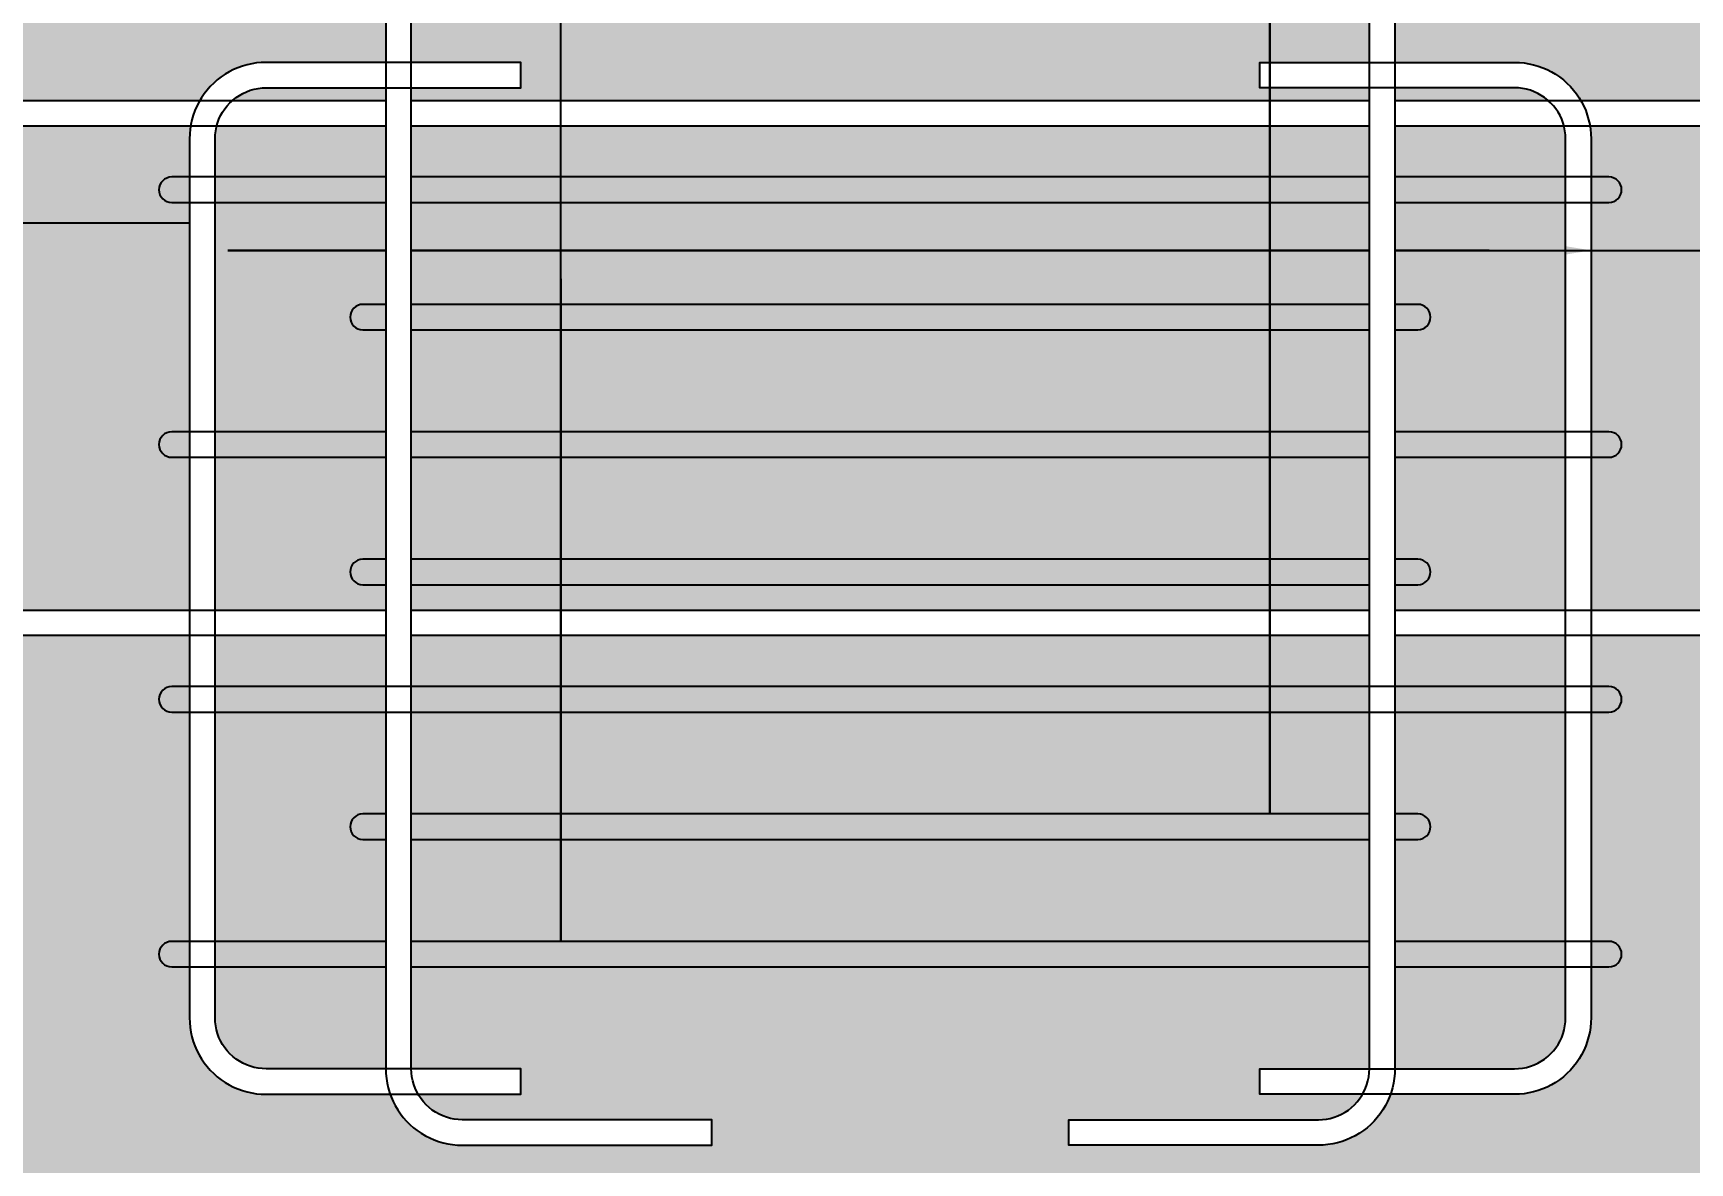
# Model space of a CAD drawing. Header units: millimetres. Extents: x 0 to 197, y -27 to 41.
# Drawn here: x 51.774 to 52.424, y -25.129 to -24.686 of the extents above; entities that cross this region are included whole.
import ezdxf
from ezdxf import colors
from ezdxf.entities.mleader import LeaderData, LeaderLine
from ezdxf.math import Vec2, Vec3

# ---------------------------------------------------------------- set-up
doc = ezdxf.new("R2010")
doc.units = ezdxf.units.MM
doc.header["$LTSCALE"] = 0.01
for name, color, linetype in [('FC_COTAS @ 100', 1, 'Continuous'), ('FC_COTAS @ 20', 1, 'Continuous'), ('FC_ESTRIBOS', 3, 'Continuous'), ('FC_HATCH 254', 254, 'Continuous'), ('FC_REFUERZO', 5, 'Continuous'), ('FC_REFUERZO 2', 1, 'Continuous')]:
    doc.layers.add(name, color=color, linetype=linetype)
doc.styles.add('FC_TEXT1', font='romans.shx')
doc.dimstyles.new('FC_COTAS$7', dxfattribs={"dimtxt": 0.002, "dimasz": 0.002, "dimexe": 0, "dimexo": 0, "dimgap": 0.000375, "dimtad": 2, "dimtih": 1, "dimtoh": 1, "dimzin": 0, "dimdsep": 46, "dimtxsty": 'FC_TEXT1', "dimblk": 'DOT', "dimcen": 0.09, "dimclrd": 256, "dimclre": 256, "dimclrt": 11, "dimadec": 0, "dimazin": 0, "dimtfac": 1, "dimtix": 1, "dimtmove": 2, "dimatfit": 3, "dimfxl": 1.002, "dimtolj": 1, "dimtzin": 0, "dimlwd": -1, "dimarcsym": 0})

# ---------------------------------------------------------------- blocks, each defined once
blk = doc.blocks.new('*U395')
at = {"color": 0}
blk.add_lwpolyline([(0.207, 0.0003), (-0.207, 0.0003, 1), (-0.207, -0.0097), (0.207, -0.0097, 1)], format="xyb", close=True, dxfattribs=at)
blk = doc.blocks.new('*U396')
at = {"color": 0}
blk.add_lwpolyline([(0.207, 0.0003), (-0.207, 0.0003, 1), (-0.207, -0.0097), (0.207, -0.0097, 1)], format="xyb", close=True, dxfattribs=at)
blk = doc.blocks.new('*U397')
at = {"color": 0}
blk.add_lwpolyline([(0.207, 0.0003), (-0.207, 0.0003, 1), (-0.207, -0.0097), (0.207, -0.0097, 1)], format="xyb", close=True, dxfattribs=at)
blk = doc.blocks.new('*U398')
at = {"color": 0}
blk.add_lwpolyline([(0.282, 0.0003), (-0.282, 0.0003, 1), (-0.282, -0.0097), (0.282, -0.0097, 1)], format="xyb", close=True, dxfattribs=at)
blk = doc.blocks.new('*U379')
at = {"color": 0}
blk.add_lwpolyline([(0.282, 0.0003), (-0.282, 0.0003, 1), (-0.282, -0.0097), (0.282, -0.0097, 1)], format="xyb", close=True, dxfattribs=at)
blk = doc.blocks.new('_Dot')
at = {"color": 0, "linetype": 'ByBlock', "lineweight": -2}
blk.add_line((-0.5, 0), (-1, 0), dxfattribs=at)
at = {"color": 0, "linetype": 'ByBlock', "const_width": 0.5}
blk.add_lwpolyline([(-0.25, 0, 1), (0.25, 0, 1)], format="xyb", close=True, dxfattribs=at)
blk = doc.blocks.new('*U411')
at = {"color": 0}
blk.add_lwpolyline([(0.282, 0.0003), (-0.282, 0.0003, 1), (-0.282, -0.0097), (0.282, -0.0097, 1)], format="xyb", close=True, dxfattribs=at)
blk = doc.blocks.new('*U421')
at = {"color": 0}
blk.add_lwpolyline([(0.282, 0.0003), (-0.282, 0.0003, 1), (-0.282, -0.0097), (0.282, -0.0097, 1)], format="xyb", close=True, dxfattribs=at)
blk = doc.blocks.new('FC_B_Convencion de estribos_1')
at = {"layer": 'FC_COTAS @ 100', "ltscale": 0.6}
ml = blk.add_multileader_mtext('Standard', dxfattribs=at)
ml.set_content('Cantidad de ramas verticales(**)', color=11, style='FC_TEXT1')
ml.set_leader_properties()
ml.build(insert=Vec2(0, 0))
ml.multileader.update_dxf_attribs({"has_dogleg": 0, "text_left_attachment_type": 6, "text_right_attachment_type": 6, "dogleg_length": 0.008, "arrow_head_size": 0.15, "scale": 100})
ctx = ml.context
ctx.base_point, ctx.scale, ctx.char_height, ctx.arrow_head_size, ctx.landing_gap_size, ctx.plane_origin = Vec3(0.00435, 1.06189), 100, 0.15, 0.15, 0.1, Vec3(0.51832, 1.74895)
ctx.left_attachment, ctx.right_attachment = 6, 6
notes = []
notes.append((ctx, [(0, (1, 1, 0), (1.85708, 1.06189), (-1, 0), 0.21702, [(0, [(1.95637, 1.06189)], 0, [])])]))
ctx.mtext.insert, ctx.mtext.width, ctx.mtext.line_spacing_style, ctx.mtext.flow_direction = Vec3(0.10435, 1.26189), 1.5958035, 2, 5
for ctx, leaders in notes:
    for number, flags, end, landing, length, lines in leaders:
        leader = LeaderData()
        leader.index, (leader.has_last_leader_line, leader.has_dogleg_vector, leader.attachment_direction) = number, flags
        leader.last_leader_point, leader.dogleg_vector, leader.dogleg_length = Vec3(end), Vec3(landing), length
        for number, points, colour, breaks in lines:
            line = LeaderLine()
            line.index, line.vertices, line.color, line.breaks = number, Vec3.list(points), colors.encode_raw_color(colour), breaks
            leader.lines.append(line)
        ctx.leaders.append(leader)

msp = doc.modelspace()

# ---------------------------------------------------------------- hatches: boundary and pattern name
at = {"layer": 'FC_HATCH 254', "ltscale": 0.6}
h = msp.add_hatch(color=256, dxfattribs=at)
h.dxf.hatch_style = 1
h.paths.add_polyline_path([(52.46026, -24.94212), (52.46026, -24.64212), (52.36026, -24.64212), (51.86026, -24.64212), (51.76026, -24.64212), (51.76026, -24.94212), (51.21026, -24.94212), (51.21026, -24.99212), (51.21026, -25.24212), (53.01026, -25.24212), (53.01026, -24.99212), (53.01026, -24.94212)])

# ---------------------------------------------------------------- block references
msp.add_blockref('FC_B_Convencion de estribos_1', (37.64417, -26.30391))

# ---------------------------------------------------------------- next in the draw order: wipeouts: each hides what was drawn before it
at = {"ltscale": 1.5}
for points in [[(51.83526, -25.07212), (51.83526, -25.07212), (51.83532, -25.07401), (51.83549, -25.07588), (51.83579, -25.07774), (51.8362, -25.07958), (51.83672, -25.08139), (51.83736, -25.08317), (51.83811, -25.0849), (51.83897, -25.08658), (51.83993, -25.0882), (51.84099, -25.08976), (51.84214, -25.09125), (51.84339, -25.09266), (51.84472, -25.09399), (51.84613, -25.09524), (51.84762, -25.09639), (51.84918, -25.09745), (51.8508, -25.09841), (51.85248, -25.09927), (51.85421, -25.10002), (51.85599, -25.10065), (51.8578, -25.10118), (51.85963, -25.10159), (51.8615, -25.10189), (51.86337, -25.10206), (51.86526, -25.10212), (51.96526, -25.10212), (51.96526, -25.09212), (51.86526, -25.09212), (51.86369, -25.09206), (51.86213, -25.09188), (51.86059, -25.09157), (51.85908, -25.09114), (51.8576, -25.0906), (51.85618, -25.08994), (51.85481, -25.08918), (51.8535, -25.0883), (51.85227, -25.08733), (51.85111, -25.08627), (51.85005, -25.08511), (51.84908, -25.08388), (51.8482, -25.08257), (51.84744, -25.0812), (51.84678, -25.07978), (51.84623, -25.0783), (51.84581, -25.07679), (51.8455, -25.07525), (51.84532, -25.07369), (51.84526, -25.07212), (51.84526, -25.07212), (51.84526, -24.72712), (51.84526, -24.72712), (51.84532, -24.72555), (51.8455, -24.72399), (51.84581, -24.72245), (51.84623, -24.72094), (51.84678, -24.71947), (51.84744, -24.71804), (51.8482, -24.71667), (51.84908, -24.71537), (51.85005, -24.71413), (51.85111, -24.71298), (51.85227, -24.71192), (51.8535, -24.71094), (51.85481, -24.71007), (51.85618, -24.7093), (51.8576, -24.70865), (51.85908, -24.7081), (51.86059, -24.70768), (51.86213, -24.70737), (51.86369, -24.70718), (51.86526, -24.70712), (51.96526, -24.70712), (51.96526, -24.69712), (51.86526, -24.69712), (51.86337, -24.69718), (51.8615, -24.69736), (51.85963, -24.69765), (51.8578, -24.69807), (51.85599, -24.69859), (51.85421, -24.69923), (51.85248, -24.69998), (51.8508, -24.70083), (51.84918, -24.70179), (51.84762, -24.70285), (51.84613, -24.70401), (51.84472, -24.70525), (51.84339, -24.70659), (51.84214, -24.708), (51.84099, -24.70949), (51.83993, -24.71105), (51.83897, -24.71267), (51.83811, -24.71435), (51.83736, -24.71608), (51.83672, -24.71785), (51.8362, -24.71966), (51.83579, -24.7215), (51.83549, -24.72336), (51.83532, -24.72524), (51.83526, -24.72712), (51.83526, -24.72712)], [(52.38526, -25.07212), (52.38526, -25.07212), (52.3852, -25.07401), (52.38502, -25.07588), (52.38472, -25.07774), (52.38431, -25.07958), (52.38379, -25.08139), (52.38315, -25.08317), (52.3824, -25.0849), (52.38155, -25.08658), (52.38059, -25.0882), (52.37953, -25.08976), (52.37837, -25.09125), (52.37713, -25.09266), (52.37579, -25.09399), (52.37438, -25.09524), (52.37289, -25.09639), (52.37133, -25.09745), (52.36971, -25.09841), (52.36803, -25.09927), (52.3663, -25.10002), (52.36453, -25.10065), (52.36272, -25.10118), (52.36088, -25.10159), (52.35902, -25.10189), (52.35714, -25.10206), (52.35526, -25.10212), (52.25526, -25.10212), (52.25526, -25.09212), (52.35526, -25.09212), (52.35683, -25.09206), (52.35838, -25.09188), (52.35992, -25.09157), (52.36144, -25.09114), (52.36291, -25.0906), (52.36434, -25.08994), (52.36571, -25.08918), (52.36701, -25.0883), (52.36824, -25.08733), (52.3694, -25.08627), (52.37046, -25.08511), (52.37144, -25.08388), (52.37231, -25.08257), (52.37308, -25.0812), (52.37373, -25.07978), (52.37428, -25.0783), (52.3747, -25.07679), (52.37501, -25.07525), (52.37519, -25.07369), (52.37526, -25.07212), (52.37526, -25.07212), (52.37526, -24.72712), (52.37526, -24.72712), (52.37519, -24.72555), (52.37501, -24.72399), (52.3747, -24.72245), (52.37428, -24.72094), (52.37373, -24.71947), (52.37308, -24.71804), (52.37231, -24.71667), (52.37144, -24.71537), (52.37046, -24.71413), (52.3694, -24.71298), (52.36824, -24.71192), (52.36701, -24.71094), (52.36571, -24.71007), (52.36434, -24.7093), (52.36291, -24.70865), (52.36144, -24.7081), (52.35992, -24.70768), (52.35838, -24.70737), (52.35683, -24.70718), (52.35526, -24.70712), (52.25526, -24.70712), (52.25526, -24.69712), (52.35526, -24.69712), (52.35714, -24.69718), (52.35902, -24.69736), (52.36088, -24.69765), (52.36272, -24.69807), (52.36453, -24.69859), (52.3663, -24.69923), (52.36803, -24.69998), (52.36971, -24.70083), (52.37133, -24.70179), (52.37289, -24.70285), (52.37438, -24.70401), (52.37579, -24.70525), (52.37713, -24.70659), (52.37837, -24.708), (52.37953, -24.70949), (52.38059, -24.71105), (52.38155, -24.71267), (52.3824, -24.71435), (52.38315, -24.71608), (52.38379, -24.71785), (52.38431, -24.71966), (52.38472, -24.7215), (52.38502, -24.72336), (52.3852, -24.72524), (52.38526, -24.72712), (52.38526, -24.72712)]]:
    msp.add_wipeout(points, dxfattribs=at).dxf.layer = 'FC_REFUERZO'

# ---------------------------------------------------------------- next in the draw order: block references
at = {"layer": 'FC_ESTRIBOS', "color": 1, "rotation": 180}
for name, p in [('*U395', (52.11025, -24.80182)), ('*U397', (52.11025, -24.90182)), ('*U396', (52.11025, -25.00182))]:
    msp.add_blockref(name, p, dxfattribs=at)
at = {"layer": 'FC_ESTRIBOS', "rotation": 180}
msp.add_blockref('*U379', (52.11025, -24.85182), dxfattribs=at)

# ---------------------------------------------------------------- next in the draw order: leaders
at = {"layer": 'FC_COTAS @ 20', "annotation_type": 0, "has_hookline": 1, "hookline_direction": 1, "text_width": 0.5181}
msp.add_leader([(51.83526, -24.76021), (50.62315, -24.76021)], dimstyle='FC_COTAS$7', override={"dimscale": 20, "dimgap": 0.0005, "dimtad": 1}, dxfattribs=at)

# ---------------------------------------------------------------- next in the draw order: wipeouts: each hides what was drawn before it
at = {"ltscale": 1.5}
msp.add_wipeout([(52.90526, -25.16712), (52.90526, -25.16712), (52.90714, -25.16706), (52.90902, -25.16689), (52.91088, -25.16659), (52.91272, -25.16618), (52.91453, -25.16565), (52.9163, -25.16502), (52.91803, -25.16427), (52.91971, -25.16341), (52.92133, -25.16245), (52.92289, -25.16139), (52.92438, -25.16024), (52.92579, -25.15899), (52.92713, -25.15766), (52.92837, -25.15625), (52.92953, -25.15476), (52.93059, -25.1532), (52.93155, -25.15158), (52.9324, -25.1499), (52.93315, -25.14817), (52.93379, -25.14639), (52.93431, -25.14458), (52.93472, -25.14274), (52.93502, -25.14088), (52.9352, -25.13901), (52.93526, -25.13712), (52.93526, -25.02962), (52.92526, -25.02962), (52.92526, -25.13712), (52.92519, -25.13869), (52.92501, -25.14025), (52.9247, -25.14179), (52.92428, -25.1433), (52.92373, -25.14478), (52.92308, -25.1462), (52.92231, -25.14757), (52.92144, -25.14888), (52.92046, -25.15011), (52.9194, -25.15127), (52.91824, -25.15233), (52.91701, -25.1533), (52.91571, -25.15418), (52.91434, -25.15494), (52.91291, -25.1556), (52.91144, -25.15614), (52.90992, -25.15657), (52.90838, -25.15688), (52.90683, -25.15706), (52.90526, -25.15712), (52.90526, -25.15712), (51.31526, -25.15712), (51.31526, -25.15712), (51.31369, -25.15706), (51.31213, -25.15688), (51.31059, -25.15657), (51.30908, -25.15614), (51.3076, -25.1556), (51.30618, -25.15494), (51.30481, -25.15418), (51.3035, -25.1533), (51.30227, -25.15233), (51.30111, -25.15127), (51.30005, -25.15011), (51.29908, -25.14888), (51.2982, -25.14757), (51.29744, -25.1462), (51.29678, -25.14478), (51.29623, -25.1433), (51.29581, -25.14179), (51.2955, -25.14025), (51.29532, -25.13869), (51.29526, -25.13712), (51.29526, -25.02962), (51.28526, -25.02962), (51.28526, -25.13712), (51.28532, -25.13901), (51.28549, -25.14088), (51.28579, -25.14274), (51.2862, -25.14458), (51.28672, -25.14639), (51.28736, -25.14817), (51.28811, -25.1499), (51.28897, -25.15158), (51.28993, -25.1532), (51.29099, -25.15476), (51.29214, -25.15625), (51.29339, -25.15766), (51.29472, -25.15899), (51.29613, -25.16024), (51.29762, -25.16139), (51.29918, -25.16245), (51.3008, -25.16341), (51.30248, -25.16427), (51.30421, -25.16502), (51.30599, -25.16565), (51.3078, -25.16618), (51.30963, -25.16659), (51.3115, -25.16689), (51.31337, -25.16706), (51.31526, -25.16712), (51.31526, -25.16712)], dxfattribs=at).dxf.layer = 'FC_ESTRIBOS'
at = {"ltscale": 0.6}
for points in [[(53.11026, -24.71212), (53.11026, -24.72212), (51.11026, -24.72212), (51.11026, -24.71212)], [(53.11026, -24.92212), (51.11026, -24.92212), (51.11026, -24.91212), (53.11026, -24.91212)]]:
    msp.add_wipeout(points, dxfattribs=at).dxf.layer = 'FC_REFUERZO 2'

# ---------------------------------------------------------------- next in the draw order: linework, layer by layer
at = {"layer": 'FC_REFUERZO 2', "ltscale": 0.6}
for points in [[(53.11026, -24.71212), (53.11026, -24.72212), (51.11026, -24.72212), (51.11026, -24.71212)], [(53.11026, -24.92212), (51.11026, -24.92212), (51.11026, -24.91212), (53.11026, -24.91212)]]:
    msp.add_lwpolyline(points, close=True, dxfattribs=at)

# ---------------------------------------------------------------- next in the draw order: block references
at = {"layer": 'FC_ESTRIBOS', "rotation": 180}
msp.add_blockref('*U398', (52.11025, -25.05182), dxfattribs=at)

# ---------------------------------------------------------------- next in the draw order: leaders
at = {"layer": 'FC_COTAS @ 20'}
ml = msp.add_multileader_mtext('Standard', dxfattribs=at)
ml.set_content('Estribos según \\Pdespiece de columnas', color=11, style='FC_TEXT1')
ml.set_leader_properties()
ml.build(insert=Vec2(0, 0))
ml.multileader.update_dxf_attribs({"text_left_attachment_type": 6, "text_right_attachment_type": 6, "dogleg_length": 0.008, "arrow_head_size": 0.04, "scale": 20})
ctx = ml.context
ctx.base_point, ctx.scale, ctx.char_height, ctx.arrow_head_size, ctx.landing_gap_size, ctx.plane_origin = Vec3(53.00529, -23.81371), 20, 0.04, 0.04, 0.02, Vec3(52.30492, -24.76512)
ctx.left_attachment, ctx.right_attachment, ctx.text_align_type = 6, 6, 2
notes = []
notes.append((ctx, [(0, (1, 1, 0), (52.25921, -23.81371), (1, 0), 0.74608, [(10, [(52.25921, -23.99212), (52.25921, -24.09212), (52.25921, -24.19212), (52.25921, -24.29212), (52.25921, -24.39212), (52.25921, -24.49212), (52.25921, -24.59212), (52.25921, -24.79212), (52.25921, -24.89212), (52.25921, -24.99212)], 0, [])])]))
ctx.mtext.insert, ctx.mtext.alignment, ctx.mtext.line_spacing_style, ctx.mtext.flow_direction = Vec3(53.70529, -23.76037), 3, 2, 5
ml = msp.add_multileader_mtext('Standard', dxfattribs=at)
ml.set_content('Refuerzo de pedestal #4 a máx 0.20 L=0.85', color=11, style='FC_TEXT1')
ml.set_leader_properties()
ml.build(insert=Vec2(0, 0))
ml.multileader.update_dxf_attribs({"text_left_attachment_type": 6, "text_right_attachment_type": 6, "dogleg_length": 0.008, "arrow_head_size": 0.04, "scale": 20})
ctx = ml.context
ctx.base_point, ctx.scale, ctx.char_height, ctx.arrow_head_size, ctx.landing_gap_size, ctx.plane_origin = Vec3(53.15321, -24.77092), 20, 0.04, 0.04, 0.02, Vec3(52.43551, -25.59391)
ctx.left_attachment, ctx.right_attachment, ctx.text_align_type = 6, 6, 2
notes.append((ctx, [(0, (1, 1, 0), (52.64156, -24.77092), (1, 0), 0.51165, [(1, [(52.38526, -24.77092), (51.85026, -24.77092)], 0, [])])]))
ctx.mtext.insert, ctx.mtext.width, ctx.mtext.alignment, ctx.mtext.line_spacing_style, ctx.mtext.flow_direction = Vec3(53.71416, -24.72292), 0.5915416, 3, 2, 5
for ctx, leaders in notes:
    for number, flags, end, landing, length, lines in leaders:
        leader = LeaderData()
        leader.index, (leader.has_last_leader_line, leader.has_dogleg_vector, leader.attachment_direction) = number, flags
        leader.last_leader_point, leader.dogleg_vector, leader.dogleg_length = Vec3(end), Vec3(landing), length
        for number, points, colour, breaks in lines:
            line = LeaderLine()
            line.index, line.vertices, line.color, line.breaks = number, Vec3.list(points), colors.encode_raw_color(colour), breaks
            leader.lines.append(line)
        ctx.leaders.append(leader)

# ---------------------------------------------------------------- next in the draw order: leaders
ml = msp.add_multileader_mtext('Standard', dxfattribs=at)
ml.set_content('Estribos #3 a 0.20', color=11, style='FC_TEXT1')
ml.set_leader_properties()
ml.build(insert=Vec2(0, 0))
ml.multileader.update_dxf_attribs({"text_left_attachment_type": 6, "text_right_attachment_type": 6, "dogleg_length": 0.008, "arrow_head_size": 0.04, "scale": 20})
ctx = ml.context
ctx.base_point, ctx.scale, ctx.char_height, ctx.arrow_head_size, ctx.landing_gap_size, ctx.plane_origin = Vec3(50.07055, -24.16599), 20, 0.04, 0.04, 0.02, Vec3(51.98097, -25.56512)
ctx.left_attachment, ctx.right_attachment = 6, 6
notes = []
notes.append((ctx, [(0, (1, 1, 0), (51.98097, -24.16599), (-1, 0), 1.27995, [(3, [(51.98097, -24.74212), (51.98097, -24.84212), (51.98097, -24.94212), (51.98097, -25.04212)], 0, [])])]))
ctx.mtext.insert, ctx.mtext.line_spacing_style, ctx.mtext.flow_direction = Vec3(50.09055, -24.11266), 2, 5
for ctx, leaders in notes:
    for number, flags, end, landing, length, lines in leaders:
        leader = LeaderData()
        leader.index, (leader.has_last_leader_line, leader.has_dogleg_vector, leader.attachment_direction) = number, flags
        leader.last_leader_point, leader.dogleg_vector, leader.dogleg_length = Vec3(end), Vec3(landing), length
        for number, points, colour, breaks in lines:
            line = LeaderLine()
            line.index, line.vertices, line.color, line.breaks = number, Vec3.list(points), colors.encode_raw_color(colour), breaks
            leader.lines.append(line)
        ctx.leaders.append(leader)

# ---------------------------------------------------------------- next in the draw order: block references
at = {"layer": 'FC_ESTRIBOS', "rotation": 180}
msp.add_blockref('*U411', (52.11025, -24.75182), dxfattribs=at)

# ---------------------------------------------------------------- next in the draw order: wipeouts: each hides what was drawn before it
for points in [[(51.91226, -23.94308), (51.91226, -25.09212), (51.91226, -25.09212), (51.91232, -25.09401), (51.91249, -25.09588), (51.91279, -25.09774), (51.9132, -25.09958), (51.91372, -25.10139), (51.91436, -25.10317), (51.91511, -25.1049), (51.91597, -25.10658), (51.91693, -25.1082), (51.91799, -25.10976), (51.91914, -25.11125), (51.92039, -25.11266), (51.92172, -25.11399), (51.92313, -25.11524), (51.92462, -25.11639), (51.92618, -25.11745), (51.9278, -25.11841), (51.92948, -25.11927), (51.93121, -25.12002), (51.93299, -25.12065), (51.9348, -25.12118), (51.93663, -25.12159), (51.9385, -25.12189), (51.94037, -25.12206), (51.94226, -25.12212), (52.04026, -25.12212), (52.04026, -25.11212), (51.94226, -25.11212), (51.94069, -25.11206), (51.93913, -25.11188), (51.93759, -25.11157), (51.93608, -25.11114), (51.9346, -25.1106), (51.93318, -25.10994), (51.93181, -25.10918), (51.9305, -25.1083), (51.92927, -25.10733), (51.92811, -25.10627), (51.92705, -25.10511), (51.92608, -25.10388), (51.9252, -25.10257), (51.92444, -25.1012), (51.92378, -25.09978), (51.92323, -25.0983), (51.92281, -25.09679), (51.9225, -25.09525), (51.92232, -25.09369), (51.92226, -25.09212), (51.92226, -25.09212), (51.92226, -23.94308)], [(52.30826, -23.94308), (52.30826, -25.09212), (52.30826, -25.09212), (52.3082, -25.09401), (52.30802, -25.09588), (52.30772, -25.09774), (52.30731, -25.09958), (52.30679, -25.10139), (52.30615, -25.10317), (52.3054, -25.1049), (52.30455, -25.10658), (52.30359, -25.1082), (52.30253, -25.10976), (52.30137, -25.11125), (52.30013, -25.11266), (52.29879, -25.11399), (52.29738, -25.11524), (52.29589, -25.11639), (52.29433, -25.11745), (52.29271, -25.11841), (52.29103, -25.11927), (52.2893, -25.12002), (52.28753, -25.12065), (52.28572, -25.12118), (52.28388, -25.12159), (52.28202, -25.12189), (52.28014, -25.12206), (52.27826, -25.12212), (52.18026, -25.12212), (52.18026, -25.11212), (52.27826, -25.11212), (52.27983, -25.11206), (52.28138, -25.11188), (52.28292, -25.11157), (52.28444, -25.11114), (52.28591, -25.1106), (52.28734, -25.10994), (52.28871, -25.10918), (52.29001, -25.1083), (52.29124, -25.10733), (52.2924, -25.10627), (52.29346, -25.10511), (52.29444, -25.10388), (52.29531, -25.10257), (52.29608, -25.1012), (52.29673, -25.09978), (52.29728, -25.0983), (52.2977, -25.09679), (52.29801, -25.09525), (52.29819, -25.09369), (52.29826, -25.09212), (52.29826, -25.09212), (52.29826, -23.94308)]]:
    msp.add_wipeout(points).dxf.layer = 'FC_REFUERZO 2'

# ---------------------------------------------------------------- next in the draw order: linework, layer by layer
at = {"layer": 'FC_REFUERZO', "ltscale": 0.6}
for points in [[(51.83526, -25.07212), (51.83526, -25.07212), (51.83532, -25.07401), (51.83549, -25.07588), (51.83579, -25.07774), (51.8362, -25.07958), (51.83672, -25.08139), (51.83736, -25.08317), (51.83811, -25.0849), (51.83897, -25.08658), (51.83993, -25.0882), (51.84099, -25.08976), (51.84214, -25.09125), (51.84339, -25.09266), (51.84472, -25.09399), (51.84613, -25.09524), (51.84762, -25.09639), (51.84918, -25.09745), (51.8508, -25.09841), (51.85248, -25.09927), (51.85421, -25.10002), (51.85599, -25.10065), (51.8578, -25.10118), (51.85963, -25.10159), (51.8615, -25.10189), (51.86337, -25.10206), (51.86526, -25.10212), (51.96526, -25.10212), (51.96526, -25.09212), (51.86526, -25.09212), (51.86369, -25.09206), (51.86213, -25.09188), (51.86059, -25.09157), (51.85908, -25.09114), (51.8576, -25.0906), (51.85618, -25.08994), (51.85481, -25.08918), (51.8535, -25.0883), (51.85227, -25.08733), (51.85111, -25.08627), (51.85005, -25.08511), (51.84908, -25.08388), (51.8482, -25.08257), (51.84744, -25.0812), (51.84678, -25.07978), (51.84623, -25.0783), (51.84581, -25.07679), (51.8455, -25.07525), (51.84532, -25.07369), (51.84526, -25.07212), (51.84526, -25.07212), (51.84526, -24.72712), (51.84526, -24.72712), (51.84532, -24.72555), (51.8455, -24.72399), (51.84581, -24.72245), (51.84623, -24.72094), (51.84678, -24.71947), (51.84744, -24.71804), (51.8482, -24.71667), (51.84908, -24.71537), (51.85005, -24.71413), (51.85111, -24.71298), (51.85227, -24.71192), (51.8535, -24.71094), (51.85481, -24.71007), (51.85618, -24.7093), (51.8576, -24.70865), (51.85908, -24.7081), (51.86059, -24.70768), (51.86213, -24.70737), (51.86369, -24.70718), (51.86526, -24.70712), (51.96526, -24.70712), (51.96526, -24.69712), (51.86526, -24.69712), (51.86337, -24.69718), (51.8615, -24.69736), (51.85963, -24.69765), (51.8578, -24.69807), (51.85599, -24.69859), (51.85421, -24.69923), (51.85248, -24.69998), (51.8508, -24.70083), (51.84918, -24.70179), (51.84762, -24.70285), (51.84613, -24.70401), (51.84472, -24.70525), (51.84339, -24.70659), (51.84214, -24.708), (51.84099, -24.70949), (51.83993, -24.71105), (51.83897, -24.71267), (51.83811, -24.71435), (51.83736, -24.71608), (51.83672, -24.71785), (51.8362, -24.71966), (51.83579, -24.7215), (51.83549, -24.72336), (51.83532, -24.72524), (51.83526, -24.72712), (51.83526, -24.72712)], [(52.38526, -25.07212), (52.38526, -25.07212), (52.3852, -25.07401), (52.38502, -25.07588), (52.38472, -25.07774), (52.38431, -25.07958), (52.38379, -25.08139), (52.38315, -25.08317), (52.3824, -25.0849), (52.38155, -25.08658), (52.38059, -25.0882), (52.37953, -25.08976), (52.37837, -25.09125), (52.37713, -25.09266), (52.37579, -25.09399), (52.37438, -25.09524), (52.37289, -25.09639), (52.37133, -25.09745), (52.36971, -25.09841), (52.36803, -25.09927), (52.3663, -25.10002), (52.36453, -25.10065), (52.36272, -25.10118), (52.36088, -25.10159), (52.35902, -25.10189), (52.35714, -25.10206), (52.35526, -25.10212), (52.25526, -25.10212), (52.25526, -25.09212), (52.35526, -25.09212), (52.35683, -25.09206), (52.35838, -25.09188), (52.35992, -25.09157), (52.36144, -25.09114), (52.36291, -25.0906), (52.36434, -25.08994), (52.36571, -25.08918), (52.36701, -25.0883), (52.36824, -25.08733), (52.3694, -25.08627), (52.37046, -25.08511), (52.37144, -25.08388), (52.37231, -25.08257), (52.37308, -25.0812), (52.37373, -25.07978), (52.37428, -25.0783), (52.3747, -25.07679), (52.37501, -25.07525), (52.37519, -25.07369), (52.37526, -25.07212), (52.37526, -25.07212), (52.37526, -24.72712), (52.37526, -24.72712), (52.37519, -24.72555), (52.37501, -24.72399), (52.3747, -24.72245), (52.37428, -24.72094), (52.37373, -24.71947), (52.37308, -24.71804), (52.37231, -24.71667), (52.37144, -24.71537), (52.37046, -24.71413), (52.3694, -24.71298), (52.36824, -24.71192), (52.36701, -24.71094), (52.36571, -24.71007), (52.36434, -24.7093), (52.36291, -24.70865), (52.36144, -24.7081), (52.35992, -24.70768), (52.35838, -24.70737), (52.35683, -24.70718), (52.35526, -24.70712), (52.25526, -24.70712), (52.25526, -24.69712), (52.35526, -24.69712), (52.35714, -24.69718), (52.35902, -24.69736), (52.36088, -24.69765), (52.36272, -24.69807), (52.36453, -24.69859), (52.3663, -24.69923), (52.36803, -24.69998), (52.36971, -24.70083), (52.37133, -24.70179), (52.37289, -24.70285), (52.37438, -24.70401), (52.37579, -24.70525), (52.37713, -24.70659), (52.37837, -24.708), (52.37953, -24.70949), (52.38059, -24.71105), (52.38155, -24.71267), (52.3824, -24.71435), (52.38315, -24.71608), (52.38379, -24.71785), (52.38431, -24.71966), (52.38472, -24.7215), (52.38502, -24.72336), (52.3852, -24.72524), (52.38526, -24.72712), (52.38526, -24.72712)]]:
    msp.add_lwpolyline(points, close=True, dxfattribs=at)
at = {"layer": 'FC_REFUERZO 2', "ltscale": 0.6}
for points in [[(51.91226, -23.94308), (51.91226, -25.09212), (51.91226, -25.09212), (51.91232, -25.09401), (51.91249, -25.09588), (51.91279, -25.09774), (51.9132, -25.09958), (51.91372, -25.10139), (51.91436, -25.10317), (51.91511, -25.1049), (51.91597, -25.10658), (51.91693, -25.1082), (51.91799, -25.10976), (51.91914, -25.11125), (51.92039, -25.11266), (51.92172, -25.11399), (51.92313, -25.11524), (51.92462, -25.11639), (51.92618, -25.11745), (51.9278, -25.11841), (51.92948, -25.11927), (51.93121, -25.12002), (51.93299, -25.12065), (51.9348, -25.12118), (51.93663, -25.12159), (51.9385, -25.12189), (51.94037, -25.12206), (51.94226, -25.12212), (52.04026, -25.12212), (52.04026, -25.11212), (51.94226, -25.11212), (51.94069, -25.11206), (51.93913, -25.11188), (51.93759, -25.11157), (51.93608, -25.11114), (51.9346, -25.1106), (51.93318, -25.10994), (51.93181, -25.10918), (51.9305, -25.1083), (51.92927, -25.10733), (51.92811, -25.10627), (51.92705, -25.10511), (51.92608, -25.10388), (51.9252, -25.10257), (51.92444, -25.1012), (51.92378, -25.09978), (51.92323, -25.0983), (51.92281, -25.09679), (51.9225, -25.09525), (51.92232, -25.09369), (51.92226, -25.09212), (51.92226, -25.09212), (51.92226, -23.94308)], [(52.30826, -23.94308), (52.30826, -25.09212), (52.30826, -25.09212), (52.3082, -25.09401), (52.30802, -25.09588), (52.30772, -25.09774), (52.30731, -25.09958), (52.30679, -25.10139), (52.30615, -25.10317), (52.3054, -25.1049), (52.30455, -25.10658), (52.30359, -25.1082), (52.30253, -25.10976), (52.30137, -25.11125), (52.30013, -25.11266), (52.29879, -25.11399), (52.29738, -25.11524), (52.29589, -25.11639), (52.29433, -25.11745), (52.29271, -25.11841), (52.29103, -25.11927), (52.2893, -25.12002), (52.28753, -25.12065), (52.28572, -25.12118), (52.28388, -25.12159), (52.28202, -25.12189), (52.28014, -25.12206), (52.27826, -25.12212), (52.18026, -25.12212), (52.18026, -25.11212), (52.27826, -25.11212), (52.27983, -25.11206), (52.28138, -25.11188), (52.28292, -25.11157), (52.28444, -25.11114), (52.28591, -25.1106), (52.28734, -25.10994), (52.28871, -25.10918), (52.29001, -25.1083), (52.29124, -25.10733), (52.2924, -25.10627), (52.29346, -25.10511), (52.29444, -25.10388), (52.29531, -25.10257), (52.29608, -25.1012), (52.29673, -25.09978), (52.29728, -25.0983), (52.2977, -25.09679), (52.29801, -25.09525), (52.29819, -25.09369), (52.29826, -25.09212), (52.29826, -25.09212), (52.29826, -23.94308)]]:
    msp.add_lwpolyline(points, dxfattribs=at)

# ---------------------------------------------------------------- next in the draw order: leaders
at = {"layer": 'FC_COTAS @ 20'}
ml = msp.add_multileader_mtext('Standard', dxfattribs=at)
ml.set_content('Refuerzo de pedestal #4 a máx 0.20 L=0.85', color=11, style='FC_TEXT1')
ml.set_leader_properties()
ml.build(insert=Vec2(0, 0))
ml.multileader.update_dxf_attribs({"text_left_attachment_type": 6, "text_right_attachment_type": 6, "dogleg_length": 0.008, "arrow_head_size": 0.04, "scale": 20})
ctx = ml.context
ctx.base_point, ctx.scale, ctx.char_height, ctx.arrow_head_size, ctx.landing_gap_size, ctx.plane_origin = Vec3(62.37529, -24.77092), 20, 0.04, 0.04, 0.02, Vec3(61.65759, -25.59391)
ctx.left_attachment, ctx.right_attachment, ctx.text_align_type = 6, 6, 2
notes = []
notes.append((ctx, [(0, (1, 1, 0), (61.86364, -24.77092), (1, 0), 0.51165, [(1, [(61.60734, -24.77092), (61.07234, -24.77092)], 0, [])])]))
ctx.mtext.insert, ctx.mtext.width, ctx.mtext.alignment, ctx.mtext.line_spacing_style, ctx.mtext.flow_direction = Vec3(62.93624, -24.72292), 0.5915416, 3, 2, 5
for ctx, leaders in notes:
    for number, flags, end, landing, length, lines in leaders:
        leader = LeaderData()
        leader.index, (leader.has_last_leader_line, leader.has_dogleg_vector, leader.attachment_direction) = number, flags
        leader.last_leader_point, leader.dogleg_vector, leader.dogleg_length = Vec3(end), Vec3(landing), length
        for number, points, colour, breaks in lines:
            line = LeaderLine()
            line.index, line.vertices, line.color, line.breaks = number, Vec3.list(points), colors.encode_raw_color(colour), breaks
            leader.lines.append(line)
        ctx.leaders.append(leader)

# ---------------------------------------------------------------- next in the draw order: block references
at = {"layer": 'FC_ESTRIBOS', "rotation": 180}
msp.add_blockref('*U421', (52.11025, -24.95182), dxfattribs=at)

doc.saveas('drawing.dxf')
